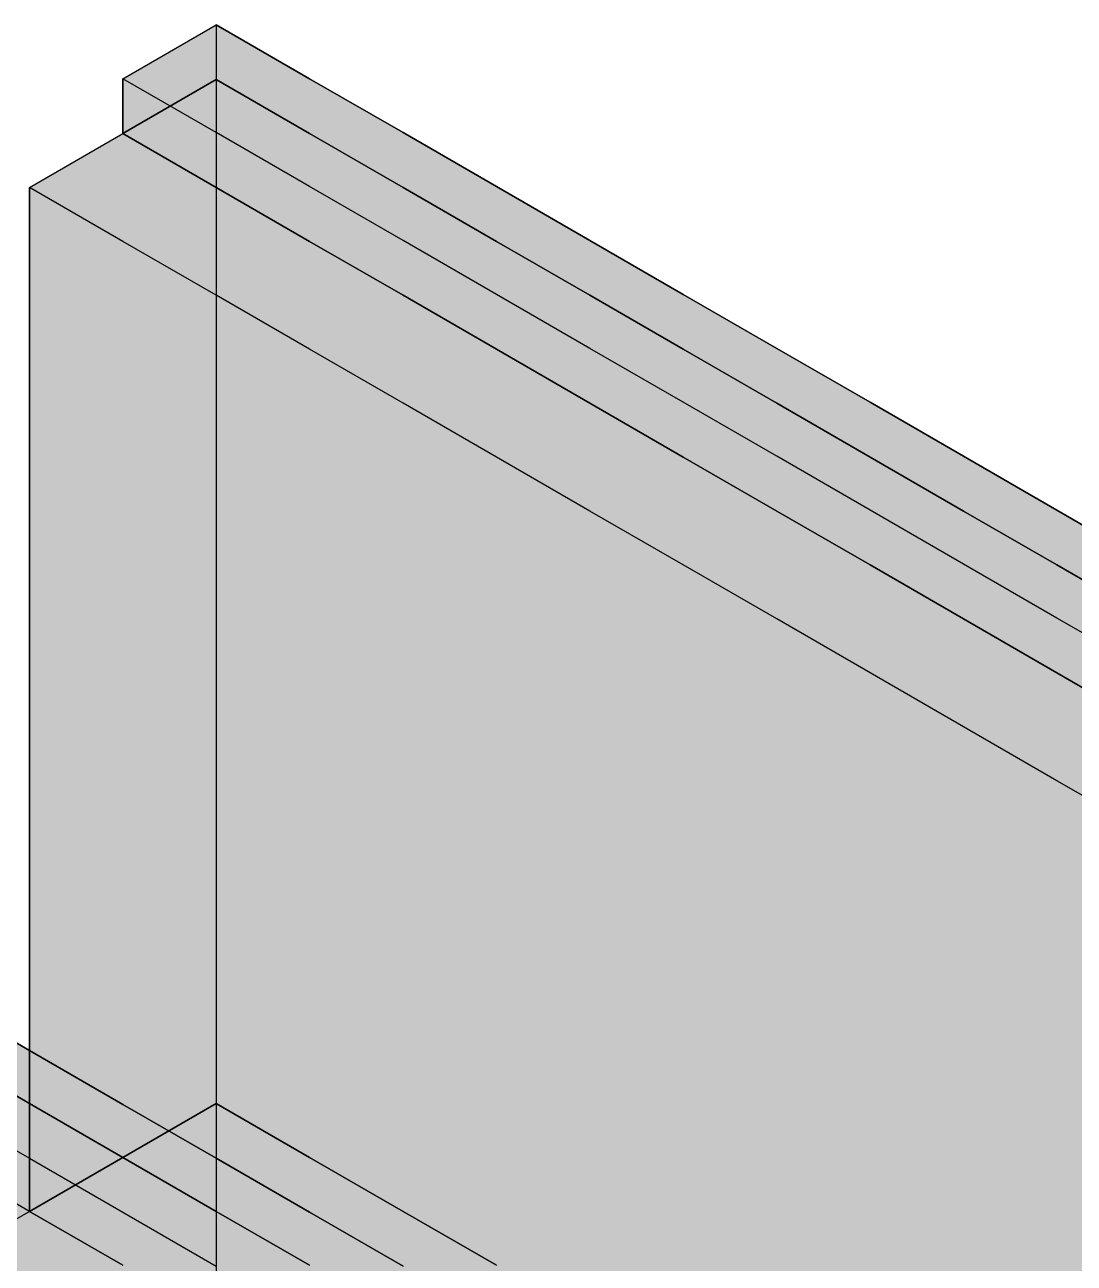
# Model space of a CAD drawing. Header units: metres. Extents: x 0 to 28.4, y 0 to 5.9.
# Drawn here: x 10.611 to 11.098, y 2.726 to 3.3 of the extents above; entities that cross this region are included whole.
import ezdxf

# ---------------------------------------------------------------- set-up
doc = ezdxf.new("R2010")
doc.units = ezdxf.units.M
doc.header["$LTSCALE"] = 0.25
doc.layers.add('ISO-ARISTAS', color=8, linetype='CONTINUOUS')
doc.layers.add('ISO-CONCRETO-SUP', color=254, linetype='CONTINUOUS', true_color=0xe8e8e8)

msp = doc.modelspace()

# ---------------------------------------------------------------- linework, layer by layer
at = {"layer": 'ISO-ARISTAS', "color": 250}
for p, q in [((10.6567, 3.275), (10.7, 3.3)), ((10.6567, 3.275), (10.7, 3.3)), ((10.7433, 3.275), (10.7, 3.3)), ((10.7, 3.3), (10.7, 3.2746)), ((10.7, 3.3), (10.7, 3.2746)), ((10.7, 3.3), (10.7433, 3.275)), ((10.6567, 3.2496), (10.6567, 3.275)), ((10.7, 3.25), (10.6567, 3.275)), ((10.7, 3.25), (10.6567, 3.275)), ((10.6567, 3.275), (10.6567, 3.2496)), ((10.6567, 3.2496), (10.7, 3.2746)), ((10.7, 3.2746), (10.6567, 3.2496)), ((10.6567, 3.2496), (10.7, 3.2746)), ((10.6567, 3.2496), (10.7, 3.2746)), ((10.7433, 3.2496), (10.7, 3.2746)), ((10.7, 3.2746), (10.7, 3.22714)), ((10.7, 3.2746), (10.7, 3.22714)), ((10.7, 3.2746), (10.7433, 3.2496)), ((10.7, 3.2746), (10.7433, 3.2496)), ((10.7, 3.2746), (10.7433, 3.2496)), ((10.7866, 3.25), (10.7433, 3.275)), ((10.7433, 3.275), (10.7866, 3.25)), ((10.6134, 3.2246), (10.6567, 3.2496)), ((10.6134, 3.2246), (10.6567, 3.2496)), ((10.7, 3.2246), (10.6567, 3.2496)), ((10.6567, 3.2496), (10.7, 3.2246)), ((10.7433, 3.225), (10.7, 3.25)), ((10.7433, 3.225), (10.7, 3.25)), ((10.7866, 3.2246), (10.7433, 3.2496)), ((10.7433, 3.2496), (10.7866, 3.2246)), ((10.7433, 3.2496), (10.7866, 3.2246)), ((10.7433, 3.2496), (10.7866, 3.2246)), ((10.8299, 3.225), (10.7866, 3.25)), ((10.7866, 3.25), (10.8299, 3.225)), ((10.7, 3.22714), (10.7, 3.17968)), ((10.7, 3.22714), (10.7, 3.17968)), ((10.6134, 3.17714), (10.6134, 3.2246)), ((10.6567, 3.1996), (10.6134, 3.2246)), ((10.6567, 3.1996), (10.6134, 3.2246)), ((10.6134, 3.2246), (10.6134, 3.17714)), ((10.7433, 3.1996), (10.7, 3.2246)), ((10.7, 3.2246), (10.7433, 3.1996)), ((10.7866, 3.2), (10.7433, 3.225)), ((10.7866, 3.2), (10.7433, 3.225)), ((10.8299, 3.1996), (10.7866, 3.2246)), ((10.7866, 3.2246), (10.8299, 3.1996)), ((10.7866, 3.2246), (10.8299, 3.1996)), ((10.7866, 3.2246), (10.8299, 3.1996)), ((10.87321, 3.2), (10.8299, 3.225)), ((10.8299, 3.225), (10.87321, 3.2)), ((10.7, 3.1746), (10.6567, 3.1996)), ((10.7, 3.1746), (10.6567, 3.1996)), ((10.7866, 3.1746), (10.7433, 3.1996)), ((10.7433, 3.1996), (10.7866, 3.1746)), ((10.8299, 3.175), (10.7866, 3.2)), ((10.8299, 3.175), (10.7866, 3.2)), ((10.87321, 3.1746), (10.8299, 3.1996)), ((10.8299, 3.1996), (10.87321, 3.1746)), ((10.8299, 3.1996), (10.87321, 3.1746)), ((10.8299, 3.1996), (10.87321, 3.1746)), ((10.91651, 3.175), (10.87321, 3.2)), ((10.87321, 3.2), (10.91651, 3.175)), ((10.6134, 3.12968), (10.6134, 3.17714)), ((10.6134, 3.17714), (10.6134, 3.12968)), ((10.7, 3.17968), (10.7, 3.13222)), ((10.7, 3.17968), (10.7, 3.13222)), ((10.7433, 3.1496), (10.7, 3.1746)), ((10.7433, 3.1496), (10.7, 3.1746)), ((10.8299, 3.1496), (10.7866, 3.1746)), ((10.7866, 3.1746), (10.8299, 3.1496)), ((10.87321, 3.15), (10.8299, 3.175)), ((10.87321, 3.15), (10.8299, 3.175)), ((10.91651, 3.1496), (10.87321, 3.1746)), ((10.87321, 3.1746), (10.91651, 3.1496)), ((10.87321, 3.1746), (10.91651, 3.1496)), ((10.87321, 3.1746), (10.91651, 3.1496)), ((10.95981, 3.15), (10.91651, 3.175)), ((10.91651, 3.175), (10.95981, 3.15)), ((10.7866, 3.1246), (10.7433, 3.1496)), ((10.7866, 3.1246), (10.7433, 3.1496)), ((10.87321, 3.1246), (10.8299, 3.1496)), ((10.8299, 3.1496), (10.87321, 3.1246)), ((10.91651, 3.125), (10.87321, 3.15)), ((10.91651, 3.125), (10.87321, 3.15)), ((10.95981, 3.1246), (10.91651, 3.1496)), ((10.91651, 3.1496), (10.95981, 3.1246)), ((10.91651, 3.1496), (10.95981, 3.1246)), ((10.91651, 3.1496), (10.95981, 3.1246)), ((11.00311, 3.125), (10.95981, 3.15)), ((10.95981, 3.15), (11.00311, 3.125)), ((10.6134, 3.08222), (10.6134, 3.12968)), ((10.6134, 3.12968), (10.6134, 3.08222)), ((10.7, 3.13222), (10.7, 3.08476)), ((10.7, 3.13222), (10.7, 3.08476)), ((10.8299, 3.0996), (10.7866, 3.1246)), ((10.8299, 3.0996), (10.7866, 3.1246)), ((10.91651, 3.0996), (10.87321, 3.1246)), ((10.87321, 3.1246), (10.91651, 3.0996)), ((10.95981, 3.1), (10.91651, 3.125)), ((10.95981, 3.1), (10.91651, 3.125)), ((11.00311, 3.0996), (10.95981, 3.1246)), ((10.95981, 3.1246), (11.00311, 3.0996)), ((10.95981, 3.1246), (11.00311, 3.0996)), ((10.95981, 3.1246), (11.00311, 3.0996)), ((11.04641, 3.1), (11.00311, 3.125)), ((11.00311, 3.125), (11.04641, 3.1)), ((11.00311, 3.075), (10.95981, 3.1)), ((11.00311, 3.075), (10.95981, 3.1)), ((11.08971, 3.075), (11.04641, 3.1)), ((11.04641, 3.1), (11.08971, 3.075)), ((10.87321, 3.0746), (10.8299, 3.0996)), ((10.87321, 3.0746), (10.8299, 3.0996)), ((10.95981, 3.0746), (10.91651, 3.0996)), ((10.91651, 3.0996), (10.95981, 3.0746)), ((11.04641, 3.0746), (11.00311, 3.0996)), ((11.00311, 3.0996), (11.04641, 3.0746)), ((11.00311, 3.0996), (11.04641, 3.0746)), ((11.00311, 3.0996), (11.04641, 3.0746)), ((10.7, 3.08476), (10.7, 3.0373)), ((10.7, 3.08476), (10.7, 3.0373)), ((10.6134, 3.03476), (10.6134, 3.08222)), ((10.6134, 3.08222), (10.6134, 3.03476)), ((10.91651, 3.0496), (10.87321, 3.0746)), ((10.91651, 3.0496), (10.87321, 3.0746)), ((11.00311, 3.0496), (10.95981, 3.0746)), ((10.95981, 3.0746), (11.00311, 3.0496)), ((11.04641, 3.05), (11.00311, 3.075)), ((11.04641, 3.05), (11.00311, 3.075)), ((11.08971, 3.0496), (11.04641, 3.0746)), ((11.04641, 3.0746), (11.08971, 3.0496)), ((11.04641, 3.0746), (11.08971, 3.0496)), ((11.04641, 3.0746), (11.08971, 3.0496)), ((11.13301, 3.05), (11.08971, 3.075)), ((11.08971, 3.075), (11.13301, 3.05)), ((10.95981, 3.0246), (10.91651, 3.0496)), ((10.95981, 3.0246), (10.91651, 3.0496)), ((11.04641, 3.0246), (11.00311, 3.0496)), ((11.00311, 3.0496), (11.04641, 3.0246)), ((11.08971, 3.025), (11.04641, 3.05)), ((11.08971, 3.025), (11.04641, 3.05)), ((11.13301, 3.0246), (11.08971, 3.0496)), ((11.08971, 3.0496), (11.13301, 3.0246)), ((11.08971, 3.0496), (11.13301, 3.0246)), ((11.08971, 3.0496), (11.13301, 3.0246)), ((10.7, 3.0373), (10.7, 2.98984)), ((10.7, 3.0373), (10.7, 2.98984)), ((10.6134, 2.9873), (10.6134, 3.03476)), ((10.6134, 3.03476), (10.6134, 2.9873)), ((11.00311, 2.9996), (10.95981, 3.0246)), ((11.00311, 2.9996), (10.95981, 3.0246)), ((11.08971, 2.9996), (11.04641, 3.0246)), ((11.04641, 3.0246), (11.08971, 2.9996)), ((11.13301, 3), (11.08971, 3.025)), ((11.13301, 3), (11.08971, 3.025)), ((11.04641, 2.9746), (11.00311, 2.9996)), ((11.04641, 2.9746), (11.00311, 2.9996)), ((11.13301, 2.9746), (11.08971, 2.9996)), ((11.08971, 2.9996), (11.13301, 2.9746)), ((10.6134, 2.93984), (10.6134, 2.9873)), ((10.6134, 2.9873), (10.6134, 2.93984)), ((10.7, 2.98984), (10.7, 2.94238)), ((10.7, 2.98984), (10.7, 2.94238)), ((11.08971, 2.9496), (11.04641, 2.9746)), ((11.08971, 2.9496), (11.04641, 2.9746)), ((11.13301, 2.9246), (11.08971, 2.9496)), ((11.13301, 2.9246), (11.08971, 2.9496)), ((10.6134, 2.89238), (10.6134, 2.93984)), ((10.6134, 2.93984), (10.6134, 2.89238)), ((10.7, 2.94238), (10.7, 2.89492)), ((10.7, 2.94238), (10.7, 2.89492)), ((10.7, 2.89492), (10.7, 2.84746)), ((10.7, 2.89492), (10.7, 2.84746)), ((10.6134, 2.84492), (10.6134, 2.89238)), ((10.6134, 2.89238), (10.6134, 2.84492)), ((10.6134, 2.8246), (10.5701, 2.8496)), ((10.5701, 2.8496), (10.6134, 2.8246)), ((10.7, 2.84746), (10.7, 2.8)), ((10.7, 2.84746), (10.7, 2.8)), ((10.6134, 2.79746), (10.6134, 2.84492)), ((10.6134, 2.84492), (10.6134, 2.79746)), ((10.6134, 2.8), (10.5701, 2.825)), ((10.5701, 2.825), (10.6134, 2.8)), ((10.6567, 2.7996), (10.6134, 2.8246)), ((10.6134, 2.8246), (10.6567, 2.7996)), ((10.5701, 2.7996), (10.6134, 2.7746)), ((10.5701, 2.7996), (10.6134, 2.7746)), ((10.6567, 2.775), (10.6134, 2.8)), ((10.6134, 2.8), (10.6567, 2.775)), ((10.6134, 2.75), (10.6134, 2.79746)), ((10.6134, 2.79746), (10.6134, 2.75)), ((10.7, 2.8), (10.6567, 2.775)), ((10.6567, 2.775), (10.7, 2.8)), ((10.7, 2.7746), (10.6567, 2.7996)), ((10.6567, 2.7996), (10.7, 2.7746)), ((10.66003, 2.77692), (10.7, 2.8)), ((10.66003, 2.77692), (10.7, 2.8)), ((10.7, 2.8), (10.7, 2.75)), ((10.7433, 2.775), (10.7, 2.8)), ((10.7, 2.8), (10.7, 2.75)), ((10.7, 2.8), (10.7433, 2.775)), ((10.7, 2.8), (10.7433, 2.775)), ((10.7, 2.8), (10.7433, 2.775)), ((10.6134, 2.75), (10.5701, 2.775)), ((10.6134, 2.75), (10.5701, 2.775)), ((10.6567, 2.775), (10.6134, 2.75)), ((10.6134, 2.75), (10.6567, 2.775)), ((10.6134, 2.7746), (10.6567, 2.7496)), ((10.6134, 2.7746), (10.6567, 2.7496)), ((10.62006, 2.75385), (10.66003, 2.77692)), ((10.62006, 2.75385), (10.66003, 2.77692)), ((10.7, 2.75), (10.6567, 2.775)), ((10.6567, 2.775), (10.7, 2.75)), ((10.7433, 2.7496), (10.7, 2.7746)), ((10.7, 2.7746), (10.7433, 2.7496)), ((10.7866, 2.75), (10.7433, 2.775)), ((10.7433, 2.775), (10.7866, 2.75)), ((10.7433, 2.775), (10.7866, 2.75)), ((10.7433, 2.775), (10.7866, 2.75)), ((10.58009, 2.73077), (10.62006, 2.75385)), ((10.58009, 2.73077), (10.62006, 2.75385)), ((10.6567, 2.725), (10.6134, 2.75)), ((10.6134, 2.75), (10.6567, 2.725)), ((10.6567, 2.725), (10.6134, 2.75)), ((10.6567, 2.725), (10.6134, 2.75)), ((10.7, 2.75), (10.7, 2.7)), ((10.7, 2.75), (10.7, 2.7)), ((10.7433, 2.725), (10.7, 2.75)), ((10.7, 2.75), (10.7433, 2.725)), ((10.8299, 2.725), (10.7866, 2.75)), ((10.7866, 2.75), (10.8299, 2.725)), ((10.7866, 2.75), (10.8299, 2.725)), ((10.7866, 2.75), (10.8299, 2.725)), ((10.6567, 2.7496), (10.7, 2.7246)), ((10.6567, 2.7496), (10.7, 2.7246)), ((10.7866, 2.7246), (10.7433, 2.7496)), ((10.7433, 2.7496), (10.7866, 2.7246))]:
    msp.add_line(p, q, dxfattribs=at)
at = {"layer": 'ISO-CONCRETO-SUP', "true_color": 0x949491}
for points in [[(10.7, 3.2746), (10.6567, 3.2496), (10.7, 3.3), (10.6567, 3.275)], [(10.7, 3.22714), (10.6567, 3.20214), (10.7, 3.2746), (10.6567, 3.2496)], [(10.6567, 3.20214), (10.6134, 3.17714), (10.6567, 3.2496), (10.6134, 3.2246)], [(10.7, 3.17968), (10.6567, 3.15468), (10.7, 3.22714), (10.6567, 3.20214)], [(10.6567, 3.15468), (10.6134, 3.12968), (10.6567, 3.20214), (10.6134, 3.17714)], [(10.7, 3.13222), (10.6567, 3.10722), (10.7, 3.17968), (10.6567, 3.15468)], [(10.6567, 3.10722), (10.6134, 3.08222), (10.6567, 3.15468), (10.6134, 3.12968)], [(10.7, 3.08476), (10.6567, 3.05976), (10.7, 3.13222), (10.6567, 3.10722)], [(10.6567, 3.05976), (10.6134, 3.03476), (10.6567, 3.10722), (10.6134, 3.08222)], [(10.7, 3.0373), (10.6567, 3.0123), (10.7, 3.08476), (10.6567, 3.05976)], [(10.6567, 3.0123), (10.6134, 2.9873), (10.6567, 3.05976), (10.6134, 3.03476)], [(10.7, 2.98984), (10.6567, 2.96484), (10.7, 3.0373), (10.6567, 3.0123)], [(10.6567, 2.96484), (10.6134, 2.93984), (10.6567, 3.0123), (10.6134, 2.9873)], [(10.7, 2.94238), (10.6567, 2.91738), (10.7, 2.98984), (10.6567, 2.96484)], [(10.6567, 2.91738), (10.6134, 2.89238), (10.6567, 2.96484), (10.6134, 2.93984)], [(10.7, 2.89492), (10.6567, 2.86992), (10.7, 2.94238), (10.6567, 2.91738)], [(10.6567, 2.86992), (10.6134, 2.84492), (10.6567, 2.91738), (10.6134, 2.89238)], [(10.7, 2.84746), (10.6567, 2.82246), (10.7, 2.89492), (10.6567, 2.86992)], [(10.6567, 2.82246), (10.6134, 2.79746), (10.6567, 2.86992), (10.6134, 2.84492)], [(10.7, 2.8), (10.6567, 2.775), (10.7, 2.84746), (10.6567, 2.82246)], [(10.6567, 2.775), (10.6134, 2.75), (10.6567, 2.82246), (10.6134, 2.79746)], [(10.7, 2.75), (10.66003, 2.72692), (10.7, 2.8), (10.66003, 2.77692)], [(10.66003, 2.72692), (10.62006, 2.70385), (10.66003, 2.77692), (10.62006, 2.75385)], [(10.62006, 2.70385), (10.58009, 2.68077), (10.62006, 2.75385), (10.58009, 2.73077)], [(10.7, 2.7), (10.66003, 2.67692), (10.7, 2.75), (10.66003, 2.72692)], [(10.66003, 2.67692), (10.62006, 2.65385), (10.66003, 2.72692), (10.62006, 2.70385)]]:
    msp.add_solid(points, dxfattribs=at)
at = {"layer": 'ISO-CONCRETO-SUP', "true_color": 0xb8b8b3}
for points in [[(10.7, 3.3), (10.7433, 3.275), (10.6567, 3.275), (10.7, 3.25)], [(10.7, 3.2746), (10.7433, 3.2496), (10.6567, 3.2496), (10.7, 3.2246)], [(10.7, 3.2746), (10.7433, 3.2496), (10.6567, 3.2496), (10.7, 3.2246)], [(10.7433, 3.275), (10.7866, 3.25), (10.7, 3.25), (10.7433, 3.225)], [(10.6567, 3.2496), (10.7, 3.2246), (10.6134, 3.2246), (10.6567, 3.1996)], [(10.7433, 3.2496), (10.7866, 3.2246), (10.7, 3.2246), (10.7433, 3.1996)], [(10.7433, 3.2496), (10.7866, 3.2246), (10.7, 3.2246), (10.7433, 3.1996)], [(10.7866, 3.25), (10.8299, 3.225), (10.7433, 3.225), (10.7866, 3.2)], [(10.7, 3.2246), (10.7433, 3.1996), (10.6567, 3.1996), (10.7, 3.1746)], [(10.7866, 3.2246), (10.8299, 3.1996), (10.7433, 3.1996), (10.7866, 3.1746)], [(10.7866, 3.2246), (10.8299, 3.1996), (10.7433, 3.1996), (10.7866, 3.1746)], [(10.8299, 3.225), (10.87321, 3.2), (10.7866, 3.2), (10.8299, 3.175)], [(10.7433, 3.1996), (10.7866, 3.1746), (10.7, 3.1746), (10.7433, 3.1496)], [(10.8299, 3.1996), (10.87321, 3.1746), (10.7866, 3.1746), (10.8299, 3.1496)], [(10.8299, 3.1996), (10.87321, 3.1746), (10.7866, 3.1746), (10.8299, 3.1496)], [(10.87321, 3.2), (10.91651, 3.175), (10.8299, 3.175), (10.87321, 3.15)], [(10.7866, 3.1746), (10.8299, 3.1496), (10.7433, 3.1496), (10.7866, 3.1246)], [(10.87321, 3.1746), (10.91651, 3.1496), (10.8299, 3.1496), (10.87321, 3.1246)], [(10.87321, 3.1746), (10.91651, 3.1496), (10.8299, 3.1496), (10.87321, 3.1246)], [(10.91651, 3.175), (10.95981, 3.15), (10.87321, 3.15), (10.91651, 3.125)], [(10.8299, 3.1496), (10.87321, 3.1246), (10.7866, 3.1246), (10.8299, 3.0996)], [(10.91651, 3.1496), (10.95981, 3.1246), (10.87321, 3.1246), (10.91651, 3.0996)], [(10.91651, 3.1496), (10.95981, 3.1246), (10.87321, 3.1246), (10.91651, 3.0996)], [(10.95981, 3.15), (11.00311, 3.125), (10.91651, 3.125), (10.95981, 3.1)], [(10.87321, 3.1246), (10.91651, 3.0996), (10.8299, 3.0996), (10.87321, 3.0746)], [(10.95981, 3.1246), (11.00311, 3.0996), (10.91651, 3.0996), (10.95981, 3.0746)], [(10.95981, 3.1246), (11.00311, 3.0996), (10.91651, 3.0996), (10.95981, 3.0746)], [(11.00311, 3.125), (11.04641, 3.1), (10.95981, 3.1), (11.00311, 3.075)], [(11.04641, 3.1), (11.08971, 3.075), (11.00311, 3.075), (11.04641, 3.05)], [(10.91651, 3.0996), (10.95981, 3.0746), (10.87321, 3.0746), (10.91651, 3.0496)], [(11.00311, 3.0996), (11.04641, 3.0746), (10.95981, 3.0746), (11.00311, 3.0496)], [(11.00311, 3.0996), (11.04641, 3.0746), (10.95981, 3.0746), (11.00311, 3.0496)], [(10.95981, 3.0746), (11.00311, 3.0496), (10.91651, 3.0496), (10.95981, 3.0246)], [(11.04641, 3.0746), (11.08971, 3.0496), (11.00311, 3.0496), (11.04641, 3.0246)], [(11.04641, 3.0746), (11.08971, 3.0496), (11.00311, 3.0496), (11.04641, 3.0246)], [(11.08971, 3.075), (11.13301, 3.05), (11.04641, 3.05), (11.08971, 3.025)], [(11.00311, 3.0496), (11.04641, 3.0246), (10.95981, 3.0246), (11.00311, 2.9996)], [(11.08971, 3.0496), (11.13301, 3.0246), (11.04641, 3.0246), (11.08971, 2.9996)], [(11.08971, 3.0496), (11.13301, 3.0246), (11.04641, 3.0246), (11.08971, 2.9996)], [(11.13301, 3.05), (11.17631, 3.025), (11.08971, 3.025), (11.13301, 3)], [(11.04641, 3.0246), (11.08971, 2.9996), (11.00311, 2.9996), (11.04641, 2.9746)], [(11.13301, 3.0246), (11.17631, 2.9996), (11.08971, 2.9996), (11.13301, 2.9746)], [(11.13301, 3.0246), (11.17631, 2.9996), (11.08971, 2.9996), (11.13301, 2.9746)], [(11.08971, 2.9996), (11.13301, 2.9746), (11.04641, 2.9746), (11.08971, 2.9496)], [(11.13301, 2.9746), (11.17631, 2.9496), (11.08971, 2.9496), (11.13301, 2.9246)], [(10.5701, 2.8496), (10.6134, 2.8246), (10.52679, 2.8246), (10.5701, 2.7996)], [(10.5701, 2.825), (10.6134, 2.8), (10.52679, 2.8), (10.5701, 2.775)], [(10.6134, 2.8246), (10.6567, 2.7996), (10.5701, 2.7996), (10.6134, 2.7746)], [(10.5701, 2.7996), (10.6134, 2.7746), (10.52679, 2.7746), (10.5701, 2.7496)], [(10.5701, 2.7996), (10.6134, 2.7746), (10.52679, 2.7746), (10.5701, 2.7496)], [(10.6134, 2.8), (10.6567, 2.775), (10.5701, 2.775), (10.6134, 2.75)], [(10.6567, 2.7996), (10.7, 2.7746), (10.6134, 2.7746), (10.6567, 2.7496)], [(10.7, 2.8), (10.7433, 2.775), (10.6567, 2.775), (10.7, 2.75)], [(10.7, 2.8), (10.7433, 2.775), (10.66003, 2.77692), (10.70333, 2.75192)], [(10.6134, 2.7746), (10.6567, 2.7496), (10.5701, 2.7496), (10.6134, 2.7246)], [(10.6134, 2.7746), (10.6567, 2.7496), (10.5701, 2.7496), (10.6134, 2.7246)], [(10.6567, 2.775), (10.7, 2.75), (10.6134, 2.75), (10.6567, 2.725)], [(10.6567, 2.775), (10.7, 2.75), (10.6134, 2.75), (10.6567, 2.725)], [(10.66003, 2.77692), (10.70333, 2.75192), (10.62006, 2.75385), (10.66336, 2.72885)], [(10.7, 2.7746), (10.7433, 2.7496), (10.6567, 2.7496), (10.7, 2.7246)], [(10.7433, 2.775), (10.7866, 2.75), (10.7, 2.75), (10.7433, 2.725)], [(10.7433, 2.775), (10.7866, 2.75), (10.70333, 2.75192), (10.74663, 2.72692)], [(10.62006, 2.75385), (10.66336, 2.72885), (10.58009, 2.73077), (10.62339, 2.70577)], [(10.7, 2.75), (10.7433, 2.725), (10.6567, 2.725), (10.7, 2.7)], [(10.7, 2.75), (10.7433, 2.725), (10.6567, 2.725), (10.7, 2.7)], [(10.70333, 2.75192), (10.74663, 2.72692), (10.66336, 2.72885), (10.70666, 2.70385)], [(10.7866, 2.75), (10.8299, 2.725), (10.7433, 2.725), (10.7866, 2.7)], [(10.7866, 2.75), (10.8299, 2.725), (10.74663, 2.72692), (10.78993, 2.70192)], [(10.6567, 2.7496), (10.7, 2.7246), (10.6134, 2.7246), (10.6567, 2.6996)], [(10.6567, 2.7496), (10.7, 2.7246), (10.6134, 2.7246), (10.6567, 2.6996)], [(10.7433, 2.7496), (10.7866, 2.7246), (10.7, 2.7246), (10.7433, 2.6996)], [(10.58009, 2.73077), (10.62339, 2.70577), (10.54012, 2.70769), (10.58342, 2.68269)], [(10.66336, 2.72885), (10.70666, 2.70385), (10.62339, 2.70577), (10.66669, 2.68077)], [(10.74663, 2.72692), (10.78993, 2.70192), (10.70666, 2.70385), (10.74996, 2.67885)]]:
    msp.add_solid(points, dxfattribs=at)
at = {"layer": 'ISO-CONCRETO-SUP', "true_color": 0xa6a6a2}
for points in [[(10.7, 3.2746), (10.7433, 3.2496), (10.7, 3.3), (10.7433, 3.275)], [(10.6567, 3.2496), (10.7, 3.2246), (10.6567, 3.275), (10.7, 3.25)], [(10.7, 3.22714), (10.7433, 3.20214), (10.7, 3.2746), (10.7433, 3.2496)], [(10.7433, 3.2496), (10.7866, 3.2246), (10.7433, 3.275), (10.7866, 3.25)], [(10.7, 3.2246), (10.7433, 3.1996), (10.7, 3.25), (10.7433, 3.225)], [(10.7433, 3.20214), (10.7866, 3.17714), (10.7433, 3.2496), (10.7866, 3.2246)], [(10.7866, 3.2246), (10.8299, 3.1996), (10.7866, 3.25), (10.8299, 3.225)], [(10.7, 3.17968), (10.7433, 3.15468), (10.7, 3.22714), (10.7433, 3.20214)], [(10.6134, 3.17714), (10.6567, 3.15214), (10.6134, 3.2246), (10.6567, 3.1996)], [(10.7433, 3.1996), (10.7866, 3.1746), (10.7433, 3.225), (10.7866, 3.2)], [(10.7866, 3.17714), (10.8299, 3.15214), (10.7866, 3.2246), (10.8299, 3.1996)], [(10.8299, 3.1996), (10.87321, 3.1746), (10.8299, 3.225), (10.87321, 3.2)], [(10.6567, 3.15214), (10.7, 3.12714), (10.6567, 3.1996), (10.7, 3.1746)], [(10.7433, 3.15468), (10.7866, 3.12968), (10.7433, 3.20214), (10.7866, 3.17714)], [(10.7866, 3.1746), (10.8299, 3.1496), (10.7866, 3.2), (10.8299, 3.175)], [(10.8299, 3.15214), (10.87321, 3.12714), (10.8299, 3.1996), (10.87321, 3.1746)], [(10.87321, 3.1746), (10.91651, 3.1496), (10.87321, 3.2), (10.91651, 3.175)], [(10.6134, 3.12968), (10.6567, 3.10468), (10.6134, 3.17714), (10.6567, 3.15214)], [(10.7, 3.13222), (10.7433, 3.10722), (10.7, 3.17968), (10.7433, 3.15468)], [(10.7, 3.12714), (10.7433, 3.10214), (10.7, 3.1746), (10.7433, 3.1496)], [(10.7866, 3.12968), (10.8299, 3.10468), (10.7866, 3.17714), (10.8299, 3.15214)], [(10.8299, 3.1496), (10.87321, 3.1246), (10.8299, 3.175), (10.87321, 3.15)], [(10.87321, 3.12714), (10.91651, 3.10214), (10.87321, 3.1746), (10.91651, 3.1496)], [(10.91651, 3.1496), (10.95981, 3.1246), (10.91651, 3.175), (10.95981, 3.15)], [(10.6567, 3.10468), (10.7, 3.07968), (10.6567, 3.15214), (10.7, 3.12714)], [(10.7433, 3.10722), (10.7866, 3.08222), (10.7433, 3.15468), (10.7866, 3.12968)], [(10.8299, 3.10468), (10.87321, 3.07968), (10.8299, 3.15214), (10.87321, 3.12714)], [(10.7433, 3.10214), (10.7866, 3.07714), (10.7433, 3.1496), (10.7866, 3.1246)], [(10.87321, 3.1246), (10.91651, 3.0996), (10.87321, 3.15), (10.91651, 3.125)], [(10.91651, 3.10214), (10.95981, 3.07714), (10.91651, 3.1496), (10.95981, 3.1246)], [(10.95981, 3.1246), (11.00311, 3.0996), (10.95981, 3.15), (11.00311, 3.125)], [(10.6134, 3.08222), (10.6567, 3.05722), (10.6134, 3.12968), (10.6567, 3.10468)], [(10.7, 3.08476), (10.7433, 3.05976), (10.7, 3.13222), (10.7433, 3.10722)], [(10.7866, 3.08222), (10.8299, 3.05722), (10.7866, 3.12968), (10.8299, 3.10468)], [(10.7, 3.07968), (10.7433, 3.05468), (10.7, 3.12714), (10.7433, 3.10214)], [(10.7866, 3.07714), (10.8299, 3.05214), (10.7866, 3.1246), (10.8299, 3.0996)], [(10.87321, 3.07968), (10.91651, 3.05468), (10.87321, 3.12714), (10.91651, 3.10214)], [(10.91651, 3.0996), (10.95981, 3.0746), (10.91651, 3.125), (10.95981, 3.1)], [(10.95981, 3.07714), (11.00311, 3.05214), (10.95981, 3.1246), (11.00311, 3.0996)], [(11.00311, 3.0996), (11.04641, 3.0746), (11.00311, 3.125), (11.04641, 3.1)], [(10.7433, 3.05976), (10.7866, 3.03476), (10.7433, 3.10722), (10.7866, 3.08222)], [(10.6567, 3.05722), (10.7, 3.03222), (10.6567, 3.10468), (10.7, 3.07968)], [(10.7433, 3.05468), (10.7866, 3.02968), (10.7433, 3.10214), (10.7866, 3.07714)], [(10.8299, 3.05722), (10.87321, 3.03222), (10.8299, 3.10468), (10.87321, 3.07968)], [(10.91651, 3.05468), (10.95981, 3.02968), (10.91651, 3.10214), (10.95981, 3.07714)], [(10.95981, 3.0746), (11.00311, 3.0496), (10.95981, 3.1), (11.00311, 3.075)], [(11.04641, 3.0746), (11.08971, 3.0496), (11.04641, 3.1), (11.08971, 3.075)], [(10.8299, 3.05214), (10.87321, 3.02714), (10.8299, 3.0996), (10.87321, 3.0746)], [(11.00311, 3.05214), (11.04641, 3.02714), (11.00311, 3.0996), (11.04641, 3.0746)], [(10.7, 3.0373), (10.7433, 3.0123), (10.7, 3.08476), (10.7433, 3.05976)], [(10.6134, 3.03476), (10.6567, 3.00976), (10.6134, 3.08222), (10.6567, 3.05722)], [(10.7, 3.03222), (10.7433, 3.00722), (10.7, 3.07968), (10.7433, 3.05468)], [(10.7866, 3.03476), (10.8299, 3.00976), (10.7866, 3.08222), (10.8299, 3.05722)], [(10.7866, 3.02968), (10.8299, 3.00468), (10.7866, 3.07714), (10.8299, 3.05214)], [(10.87321, 3.03222), (10.91651, 3.00722), (10.87321, 3.07968), (10.91651, 3.05468)], [(10.95981, 3.02968), (11.00311, 3.00468), (10.95981, 3.07714), (11.00311, 3.05214)], [(10.87321, 3.02714), (10.91651, 3.00214), (10.87321, 3.0746), (10.91651, 3.0496)], [(11.00311, 3.0496), (11.04641, 3.0246), (11.00311, 3.075), (11.04641, 3.05)], [(11.04641, 3.02714), (11.08971, 3.00214), (11.04641, 3.0746), (11.08971, 3.0496)], [(11.08971, 3.0496), (11.13301, 3.0246), (11.08971, 3.075), (11.13301, 3.05)], [(10.7433, 3.0123), (10.7866, 2.9873), (10.7433, 3.05976), (10.7866, 3.03476)], [(10.6567, 3.00976), (10.7, 2.98476), (10.6567, 3.05722), (10.7, 3.03222)], [(10.7433, 3.00722), (10.7866, 2.98222), (10.7433, 3.05468), (10.7866, 3.02968)], [(10.8299, 3.00976), (10.87321, 2.98476), (10.8299, 3.05722), (10.87321, 3.03222)], [(10.91651, 3.00722), (10.95981, 2.98222), (10.91651, 3.05468), (10.95981, 3.02968)], [(10.8299, 3.00468), (10.87321, 2.97968), (10.8299, 3.05214), (10.87321, 3.02714)], [(10.91651, 3.00214), (10.95981, 2.97714), (10.91651, 3.0496), (10.95981, 3.0246)], [(11.00311, 3.00468), (11.04641, 2.97968), (11.00311, 3.05214), (11.04641, 3.02714)], [(11.04641, 3.0246), (11.08971, 2.9996), (11.04641, 3.05), (11.08971, 3.025)], [(11.08971, 3.00214), (11.13301, 2.97714), (11.08971, 3.0496), (11.13301, 3.0246)], [(10.7, 2.98984), (10.7433, 2.96484), (10.7, 3.0373), (10.7433, 3.0123)], [(10.6134, 2.9873), (10.6567, 2.9623), (10.6134, 3.03476), (10.6567, 3.00976)], [(10.7, 2.98476), (10.7433, 2.95976), (10.7, 3.03222), (10.7433, 3.00722)], [(10.7866, 2.9873), (10.8299, 2.9623), (10.7866, 3.03476), (10.8299, 3.00976)], [(10.87321, 2.98476), (10.91651, 2.95976), (10.87321, 3.03222), (10.91651, 3.00722)], [(10.7866, 2.98222), (10.8299, 2.95722), (10.7866, 3.02968), (10.8299, 3.00468)], [(10.87321, 2.97968), (10.91651, 2.95468), (10.87321, 3.02714), (10.91651, 3.00214)], [(10.95981, 2.98222), (11.00311, 2.95722), (10.95981, 3.02968), (11.00311, 3.00468)], [(11.04641, 2.97968), (11.08971, 2.95468), (11.04641, 3.02714), (11.08971, 3.00214)], [(10.95981, 2.97714), (11.00311, 2.95214), (10.95981, 3.0246), (11.00311, 2.9996)], [(11.08971, 2.9996), (11.13301, 2.9746), (11.08971, 3.025), (11.13301, 3)], [(10.6567, 2.9623), (10.7, 2.9373), (10.6567, 3.00976), (10.7, 2.98476)], [(10.7433, 2.96484), (10.7866, 2.93984), (10.7433, 3.0123), (10.7866, 2.9873)], [(10.8299, 2.9623), (10.87321, 2.9373), (10.8299, 3.00976), (10.87321, 2.98476)], [(10.7433, 2.95976), (10.7866, 2.93476), (10.7433, 3.00722), (10.7866, 2.98222)], [(10.8299, 2.95722), (10.87321, 2.93222), (10.8299, 3.00468), (10.87321, 2.97968)], [(10.91651, 2.95976), (10.95981, 2.93476), (10.91651, 3.00722), (10.95981, 2.98222)], [(11.00311, 2.95722), (11.04641, 2.93222), (11.00311, 3.00468), (11.04641, 2.97968)], [(10.91651, 2.95468), (10.95981, 2.92968), (10.91651, 3.00214), (10.95981, 2.97714)], [(11.00311, 2.95214), (11.04641, 2.92714), (11.00311, 2.9996), (11.04641, 2.9746)], [(11.08971, 2.95468), (11.13301, 2.92968), (11.08971, 3.00214), (11.13301, 2.97714)], [(10.6134, 2.93984), (10.6567, 2.91484), (10.6134, 2.9873), (10.6567, 2.9623)], [(10.7, 2.94238), (10.7433, 2.91738), (10.7, 2.98984), (10.7433, 2.96484)], [(10.7866, 2.93984), (10.8299, 2.91484), (10.7866, 2.9873), (10.8299, 2.9623)], [(10.7, 2.9373), (10.7433, 2.9123), (10.7, 2.98476), (10.7433, 2.95976)], [(10.7866, 2.93476), (10.8299, 2.90976), (10.7866, 2.98222), (10.8299, 2.95722)], [(10.87321, 2.9373), (10.91651, 2.9123), (10.87321, 2.98476), (10.91651, 2.95976)], [(10.87321, 2.93222), (10.91651, 2.90722), (10.87321, 2.97968), (10.91651, 2.95468)], [(10.95981, 2.93476), (11.00311, 2.90976), (10.95981, 2.98222), (11.00311, 2.95722)], [(11.04641, 2.93222), (11.08971, 2.90722), (11.04641, 2.97968), (11.08971, 2.95468)], [(10.95981, 2.92968), (11.00311, 2.90468), (10.95981, 2.97714), (11.00311, 2.95214)], [(11.04641, 2.92714), (11.08971, 2.90214), (11.04641, 2.9746), (11.08971, 2.9496)], [(10.6567, 2.91484), (10.7, 2.88984), (10.6567, 2.9623), (10.7, 2.9373)], [(10.7433, 2.91738), (10.7866, 2.89238), (10.7433, 2.96484), (10.7866, 2.93984)], [(10.8299, 2.91484), (10.87321, 2.88984), (10.8299, 2.9623), (10.87321, 2.9373)], [(10.7433, 2.9123), (10.7866, 2.8873), (10.7433, 2.95976), (10.7866, 2.93476)], [(10.8299, 2.90976), (10.87321, 2.88476), (10.8299, 2.95722), (10.87321, 2.93222)], [(10.91651, 2.9123), (10.95981, 2.8873), (10.91651, 2.95976), (10.95981, 2.93476)], [(11.00311, 2.90976), (11.04641, 2.88476), (11.00311, 2.95722), (11.04641, 2.93222)], [(10.91651, 2.90722), (10.95981, 2.88222), (10.91651, 2.95468), (10.95981, 2.92968)], [(11.00311, 2.90468), (11.04641, 2.87968), (11.00311, 2.95214), (11.04641, 2.92714)], [(11.08971, 2.90722), (11.13301, 2.88222), (11.08971, 2.95468), (11.13301, 2.92968)], [(11.08971, 2.90214), (11.13301, 2.87714), (11.08971, 2.9496), (11.13301, 2.9246)], [(10.6134, 2.89238), (10.6567, 2.86738), (10.6134, 2.93984), (10.6567, 2.91484)], [(10.7, 2.89492), (10.7433, 2.86992), (10.7, 2.94238), (10.7433, 2.91738)], [(10.7866, 2.89238), (10.8299, 2.86738), (10.7866, 2.93984), (10.8299, 2.91484)], [(10.7, 2.88984), (10.7433, 2.86484), (10.7, 2.9373), (10.7433, 2.9123)], [(10.7866, 2.8873), (10.8299, 2.8623), (10.7866, 2.93476), (10.8299, 2.90976)], [(10.87321, 2.88984), (10.91651, 2.86484), (10.87321, 2.9373), (10.91651, 2.9123)], [(10.95981, 2.8873), (11.00311, 2.8623), (10.95981, 2.93476), (11.00311, 2.90976)], [(10.87321, 2.88476), (10.91651, 2.85976), (10.87321, 2.93222), (10.91651, 2.90722)], [(10.95981, 2.88222), (11.00311, 2.85722), (10.95981, 2.92968), (11.00311, 2.90468)], [(11.04641, 2.88476), (11.08971, 2.85976), (11.04641, 2.93222), (11.08971, 2.90722)], [(11.04641, 2.87968), (11.08971, 2.85468), (11.04641, 2.92714), (11.08971, 2.90214)], [(10.7433, 2.86992), (10.7866, 2.84492), (10.7433, 2.91738), (10.7866, 2.89238)], [(10.6567, 2.86738), (10.7, 2.84238), (10.6567, 2.91484), (10.7, 2.88984)], [(10.7433, 2.86484), (10.7866, 2.83984), (10.7433, 2.9123), (10.7866, 2.8873)], [(10.8299, 2.86738), (10.87321, 2.84238), (10.8299, 2.91484), (10.87321, 2.88984)], [(10.91651, 2.86484), (10.95981, 2.83984), (10.91651, 2.9123), (10.95981, 2.8873)], [(10.8299, 2.8623), (10.87321, 2.8373), (10.8299, 2.90976), (10.87321, 2.88476)], [(10.91651, 2.85976), (10.95981, 2.83476), (10.91651, 2.90722), (10.95981, 2.88222)], [(11.00311, 2.8623), (11.04641, 2.8373), (11.00311, 2.90976), (11.04641, 2.88476)], [(11.00311, 2.85722), (11.04641, 2.83222), (11.00311, 2.90468), (11.04641, 2.87968)], [(11.08971, 2.85976), (11.13301, 2.83476), (11.08971, 2.90722), (11.13301, 2.88222)], [(11.08971, 2.85468), (11.13301, 2.82968), (11.08971, 2.90214), (11.13301, 2.87714)], [(10.7, 2.84746), (10.7433, 2.82246), (10.7, 2.89492), (10.7433, 2.86992)], [(10.6134, 2.84492), (10.6567, 2.81992), (10.6134, 2.89238), (10.6567, 2.86738)], [(10.7, 2.84238), (10.7433, 2.81738), (10.7, 2.88984), (10.7433, 2.86484)], [(10.7866, 2.84492), (10.8299, 2.81992), (10.7866, 2.89238), (10.8299, 2.86738)], [(10.87321, 2.84238), (10.91651, 2.81738), (10.87321, 2.88984), (10.91651, 2.86484)], [(10.7866, 2.83984), (10.8299, 2.81484), (10.7866, 2.8873), (10.8299, 2.8623)], [(10.87321, 2.8373), (10.91651, 2.8123), (10.87321, 2.88476), (10.91651, 2.85976)], [(10.95981, 2.83984), (11.00311, 2.81484), (10.95981, 2.8873), (11.00311, 2.8623)], [(10.95981, 2.83476), (11.00311, 2.80976), (10.95981, 2.88222), (11.00311, 2.85722)], [(11.04641, 2.8373), (11.08971, 2.8123), (11.04641, 2.88476), (11.08971, 2.85976)], [(11.04641, 2.83222), (11.08971, 2.80722), (11.04641, 2.87968), (11.08971, 2.85468)], [(10.6567, 2.81992), (10.7, 2.79492), (10.6567, 2.86738), (10.7, 2.84238)], [(10.7433, 2.82246), (10.7866, 2.79746), (10.7433, 2.86992), (10.7866, 2.84492)], [(10.7433, 2.81738), (10.7866, 2.79238), (10.7433, 2.86484), (10.7866, 2.83984)], [(10.8299, 2.81992), (10.87321, 2.79492), (10.8299, 2.86738), (10.87321, 2.84238)], [(10.91651, 2.81738), (10.95981, 2.79238), (10.91651, 2.86484), (10.95981, 2.83984)], [(10.8299, 2.81484), (10.87321, 2.78984), (10.8299, 2.8623), (10.87321, 2.8373)], [(10.91651, 2.8123), (10.95981, 2.7873), (10.91651, 2.85976), (10.95981, 2.83476)], [(11.00311, 2.81484), (11.04641, 2.78984), (11.00311, 2.8623), (11.04641, 2.8373)], [(11.08971, 2.8123), (11.13301, 2.7873), (11.08971, 2.85976), (11.13301, 2.83476)], [(11.00311, 2.80976), (11.04641, 2.78476), (11.00311, 2.85722), (11.04641, 2.83222)], [(11.08971, 2.80722), (11.13301, 2.78222), (11.08971, 2.85468), (11.13301, 2.82968)], [(10.5701, 2.80214), (10.6134, 2.77714), (10.5701, 2.8496), (10.6134, 2.8246)], [(10.7, 2.8), (10.7433, 2.775), (10.7, 2.84746), (10.7433, 2.82246)], [(10.6134, 2.79746), (10.6567, 2.77246), (10.6134, 2.84492), (10.6567, 2.81992)], [(10.7, 2.79492), (10.7433, 2.76992), (10.7, 2.84238), (10.7433, 2.81738)], [(10.7866, 2.79746), (10.8299, 2.77246), (10.7866, 2.84492), (10.8299, 2.81992)], [(10.87321, 2.79492), (10.91651, 2.76992), (10.87321, 2.84238), (10.91651, 2.81738)], [(10.7866, 2.79238), (10.8299, 2.76738), (10.7866, 2.83984), (10.8299, 2.81484)], [(10.87321, 2.78984), (10.91651, 2.76484), (10.87321, 2.8373), (10.91651, 2.8123)], [(10.95981, 2.79238), (11.00311, 2.76738), (10.95981, 2.83984), (11.00311, 2.81484)], [(11.04641, 2.78984), (11.08971, 2.76484), (11.04641, 2.8373), (11.08971, 2.8123)], [(10.95981, 2.7873), (11.00311, 2.7623), (10.95981, 2.83476), (11.00311, 2.80976)], [(11.04641, 2.78476), (11.08971, 2.75976), (11.04641, 2.83222), (11.08971, 2.80722)], [(10.5701, 2.7996), (10.6134, 2.7746), (10.5701, 2.825), (10.6134, 2.8)], [(10.6134, 2.77714), (10.6567, 2.75214), (10.6134, 2.8246), (10.6567, 2.7996)], [(10.6567, 2.77246), (10.7, 2.74746), (10.6567, 2.81992), (10.7, 2.79492)], [(10.7433, 2.775), (10.7866, 2.75), (10.7433, 2.82246), (10.7866, 2.79746)], [(10.8299, 2.77246), (10.87321, 2.74746), (10.8299, 2.81992), (10.87321, 2.79492)], [(10.7433, 2.76992), (10.7866, 2.74492), (10.7433, 2.81738), (10.7866, 2.79238)], [(10.8299, 2.76738), (10.87321, 2.74238), (10.8299, 2.81484), (10.87321, 2.78984)], [(10.91651, 2.76992), (10.95981, 2.74492), (10.91651, 2.81738), (10.95981, 2.79238)], [(11.00311, 2.76738), (11.04641, 2.74238), (11.00311, 2.81484), (11.04641, 2.78984)], [(10.91651, 2.76484), (10.95981, 2.73984), (10.91651, 2.8123), (10.95981, 2.7873)], [(11.00311, 2.7623), (11.04641, 2.7373), (11.00311, 2.80976), (11.04641, 2.78476)], [(11.08971, 2.76484), (11.13301, 2.73984), (11.08971, 2.8123), (11.13301, 2.7873)], [(11.08971, 2.75976), (11.13301, 2.73476), (11.08971, 2.80722), (11.13301, 2.78222)], [(10.5701, 2.75468), (10.6134, 2.72968), (10.5701, 2.80214), (10.6134, 2.77714)], [(10.6134, 2.7746), (10.6567, 2.7496), (10.6134, 2.8), (10.6567, 2.775)], [(10.6134, 2.75), (10.6567, 2.725), (10.6134, 2.79746), (10.6567, 2.77246)], [(10.6567, 2.75214), (10.7, 2.72714), (10.6567, 2.7996), (10.7, 2.7746)], [(10.7, 2.75), (10.7433, 2.725), (10.7, 2.8), (10.7433, 2.775)], [(10.7866, 2.75), (10.8299, 2.725), (10.7866, 2.79746), (10.8299, 2.77246)], [(10.7, 2.74746), (10.7433, 2.72246), (10.7, 2.79492), (10.7433, 2.76992)], [(10.7866, 2.74492), (10.8299, 2.71992), (10.7866, 2.79238), (10.8299, 2.76738)], [(10.87321, 2.74746), (10.91651, 2.72246), (10.87321, 2.79492), (10.91651, 2.76992)], [(10.87321, 2.74238), (10.91651, 2.71738), (10.87321, 2.78984), (10.91651, 2.76484)], [(10.95981, 2.74492), (11.00311, 2.71992), (10.95981, 2.79238), (11.00311, 2.76738)], [(11.04641, 2.74238), (11.08971, 2.71738), (11.04641, 2.78984), (11.08971, 2.76484)], [(10.95981, 2.73984), (11.00311, 2.71484), (10.95981, 2.7873), (11.00311, 2.7623)], [(11.04641, 2.7373), (11.08971, 2.7123), (11.04641, 2.78476), (11.08971, 2.75976)], [(10.5701, 2.7496), (10.6134, 2.7246), (10.5701, 2.775), (10.6134, 2.75)], [(10.6134, 2.72968), (10.6567, 2.70468), (10.6134, 2.77714), (10.6567, 2.75214)], [(10.6567, 2.7496), (10.7, 2.7246), (10.6567, 2.775), (10.7, 2.75)], [(10.7, 2.72714), (10.7433, 2.70214), (10.7, 2.7746), (10.7433, 2.7496)], [(10.7433, 2.725), (10.7866, 2.7), (10.7433, 2.775), (10.7866, 2.75)], [(10.6567, 2.725), (10.7, 2.7), (10.6567, 2.77246), (10.7, 2.74746)], [(10.7433, 2.72246), (10.7866, 2.69746), (10.7433, 2.76992), (10.7866, 2.74492)], [(10.8299, 2.725), (10.87321, 2.7), (10.8299, 2.77246), (10.87321, 2.74746)], [(10.8299, 2.71992), (10.87321, 2.69492), (10.8299, 2.76738), (10.87321, 2.74238)], [(10.91651, 2.72246), (10.95981, 2.69746), (10.91651, 2.76992), (10.95981, 2.74492)], [(11.00311, 2.71992), (11.04641, 2.69492), (11.00311, 2.76738), (11.04641, 2.74238)], [(10.91651, 2.71738), (10.95981, 2.69238), (10.91651, 2.76484), (10.95981, 2.73984)], [(11.00311, 2.71484), (11.04641, 2.68984), (11.00311, 2.7623), (11.04641, 2.7373)], [(11.08971, 2.71738), (11.13301, 2.69238), (11.08971, 2.76484), (11.13301, 2.73984)], [(11.08971, 2.7123), (11.13301, 2.6873), (11.08971, 2.75976), (11.13301, 2.73476)], [(10.5701, 2.70722), (10.6134, 2.68222), (10.5701, 2.75468), (10.6134, 2.72968)], [(10.6134, 2.7246), (10.6567, 2.6996), (10.6134, 2.75), (10.6567, 2.725)], [(10.6567, 2.70468), (10.7, 2.67968), (10.6567, 2.75214), (10.7, 2.72714)], [(10.7, 2.7), (10.7433, 2.675), (10.7, 2.75), (10.7433, 2.725)], [(10.7, 2.7246), (10.7433, 2.6996), (10.7, 2.75), (10.7433, 2.725)], [(10.7866, 2.7), (10.8299, 2.675), (10.7866, 2.75), (10.8299, 2.725)], [(10.5701, 2.70214), (10.6134, 2.67714), (10.5701, 2.7496), (10.6134, 2.7246)], [(10.7, 2.7), (10.7433, 2.675), (10.7, 2.74746), (10.7433, 2.72246)], [(10.7433, 2.70214), (10.7866, 2.67714), (10.7433, 2.7496), (10.7866, 2.7246)], [(10.7866, 2.69746), (10.8299, 2.67246), (10.7866, 2.74492), (10.8299, 2.71992)], [(10.87321, 2.7), (10.91651, 2.675), (10.87321, 2.74746), (10.91651, 2.72246)], [(10.95981, 2.69746), (11.00311, 2.67246), (10.95981, 2.74492), (11.00311, 2.71992)], [(10.87321, 2.69492), (10.91651, 2.66992), (10.87321, 2.74238), (10.91651, 2.71738)], [(10.95981, 2.69238), (11.00311, 2.66738), (10.95981, 2.73984), (11.00311, 2.71484)], [(11.04641, 2.69492), (11.08971, 2.66992), (11.04641, 2.74238), (11.08971, 2.71738)], [(11.04641, 2.68984), (11.08971, 2.66484), (11.04641, 2.7373), (11.08971, 2.7123)], [(10.6134, 2.68222), (10.6567, 2.65722), (10.6134, 2.72968), (10.6567, 2.70468)], [(10.7, 2.67968), (10.7433, 2.65468), (10.7, 2.72714), (10.7433, 2.70214)]]:
    msp.add_solid(points, dxfattribs=at)

doc.saveas('drawing.dxf')
